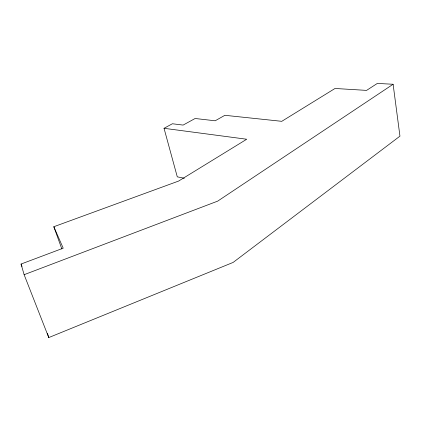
<?xml version="1.0" encoding="UTF-8"?>
<svg xmlns="http://www.w3.org/2000/svg" width="421" height="421" viewBox="0 0 421 421"><rect width="100%" height="100%" fill="white"/><g stroke="black" fill="none" stroke-linecap="round" stroke-linejoin="round"><path stroke-width="0.63" d="M393.109 84.258L217.699 201.127L24.129 274.692L48.757 337.574L233.134 262.42L399.95 136.151L393.109 84.258L377.337 83.426L366.58 90.389L335.021 88.473L281.775 121.322L224.877 115.301L215.178 120.785L195.112 118.496L183.119 125.084L172.394 123.758L164.027 128.3L177.283 176.846L184.345 178.251M24.129 274.692L21.05 264.046L63.203 248.185L53.82 226.73L178.609 181.067L246.711 139.24L164.027 128.3M21.05 264.046L22.003 266.477M53.82 226.73L61.829 248.932M47.468 333.348L48.757 337.574"/></g></svg>
